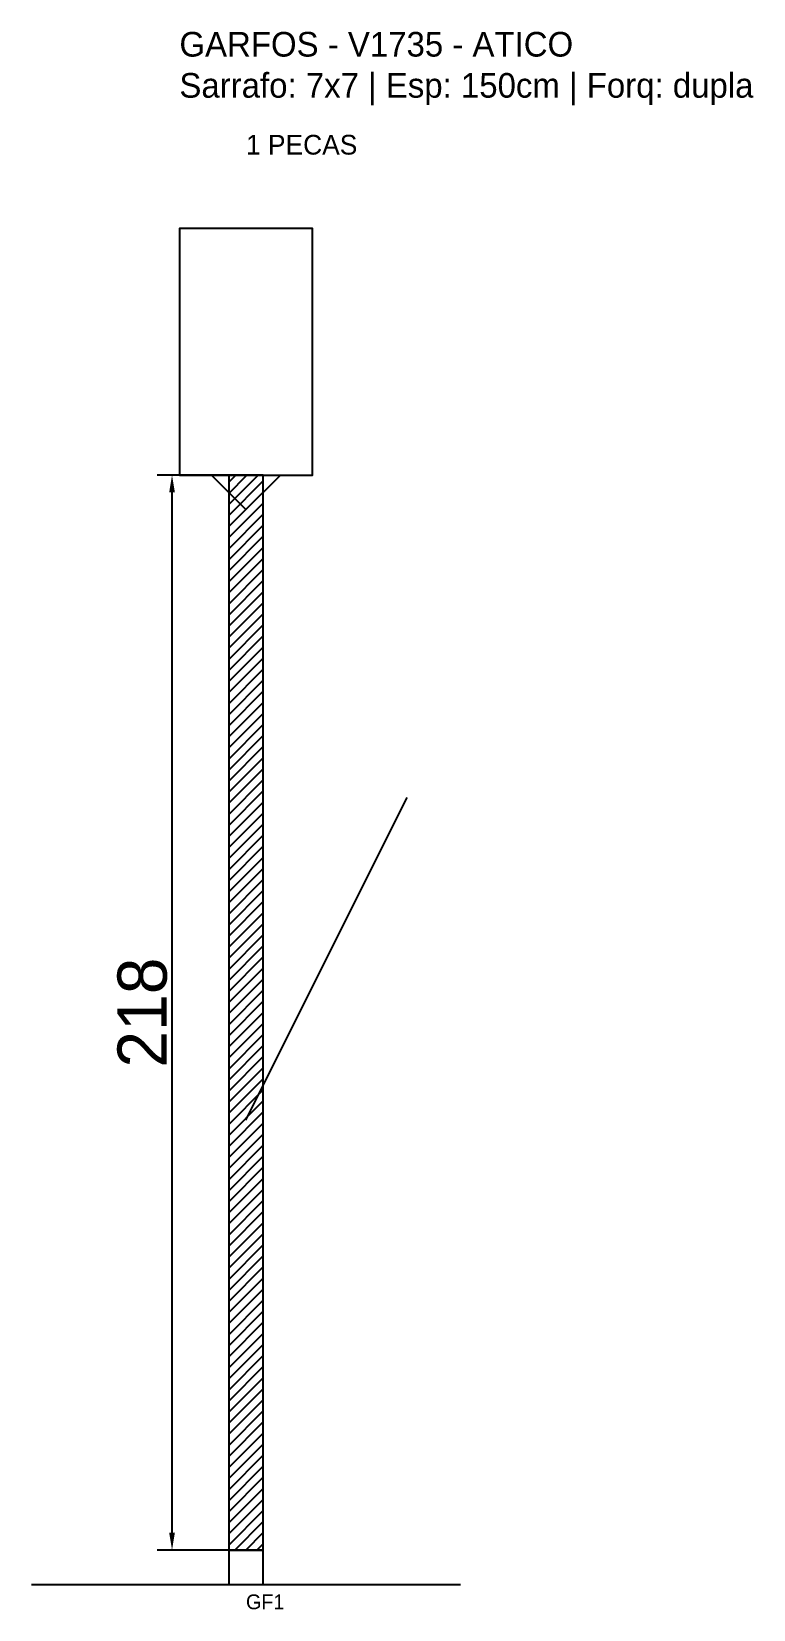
# Model space of a CAD drawing. Header units: metres. Extents: x -30 to 116, y -12 to 308.
import ezdxf

# ---------------------------------------------------------------- set-up
doc = ezdxf.new("R2010")
doc.units = ezdxf.units.M
for name, color, linetype in [('BARRA_ANCORAGEM', 1, 'Continuous'), ('COTA', 241, 'Continuous'), ('GARFOS OK', 3, 'Continuous'), ('NOME DA VIGA', 6, 'Continuous'), ('SARR_7x7', 40, 'Continuous'), ('VIGAS', 3, 'Continuous')]:
    doc.layers.add(name, color=color, linetype=linetype)
doc.dimstyles.new('EZ DXF', dxfattribs={"dimtxt": 10, "dimasz": 3.5, "dimexe": 3, "dimexo": 1.5, "dimgap": 1, "dimtad": 1, "dimdec": 1, "dimdsep": 46, "dimcen": 2.5, "dimazin": 3, "dimtfac": 1, "dimtmove": 0, "dimatfit": 3})

msp = doc.modelspace()

# ---------------------------------------------------------------- hatches: boundary and pattern name
at = {"layer": 'COTA'}
h = msp.add_hatch(dxfattribs=at)
h.set_pattern_fill('ANSI31', scale=0.5)
h.paths.add_polyline_path([(10, 0), (17, 0), (17, 218), (10, 218)])

# ---------------------------------------------------------------- linework, layer by layer
at = {"layer": 'BARRA_ANCORAGEM'}
msp.add_line((13.5, 87.2), (46.2, 152.6), dxfattribs=at)
at = {"layer": 'GARFOS OK'}
for p, q in [((13.5, 211), (6.5, 218)), ((6.5, 218), (20.5, 218)), ((13.5, 211), (20.5, 218))]:
    msp.add_line(p, q, dxfattribs=at)
at = {"layer": 'GARFOS OK', "linetype": 'CONTINUOUS'}
msp.add_line((-30, -7), (57, -7), dxfattribs=at)
at = {"layer": 'GARFOS OK'}
msp.add_lwpolyline([(10, 0), (17, 0), (17, 218), (10, 218), (10, 0)], dxfattribs=at)
at = {"layer": 'SARR_7x7'}
msp.add_lwpolyline([(10, -7), (17, -7), (17, 0), (10, 0), (10, -7)], dxfattribs=at)
at = {"layer": 'VIGAS'}
msp.add_lwpolyline([(0, 218), (27, 218), (27, 268), (0, 268), (0, 218)], dxfattribs=at)

# ---------------------------------------------------------------- texts
at = {"layer": 'NOME DA VIGA'}
for s, height, p in [('1 PECAS', 4, (13.5, 283)), ('GF1', 3, (13.5, -12))]:
    msp.add_text(s, height=height, dxfattribs=at).set_placement(p)
at = {"layer": 'NOME DA VIGA', "insert": (0, 293), "char_height": 5, "attachment_point": 7}
msp.add_mtext('GARFOS - V1735 - ATICO\\PSarrafo: 7x7 | Esp: 150cm | Forq: dupla', dxfattribs=at)

# ---------------------------------------------------------------- dimensions: what is measured, and where the dimension line sits
at = {"layer": 'COTA'}
msp.add_linear_dim(base=(-1.5, 0), p1=(13.5, 0), p2=(13.5, 218), angle=90, dimstyle='EZ DXF', dxfattribs=at).render()

doc.saveas('drawing.dxf')
